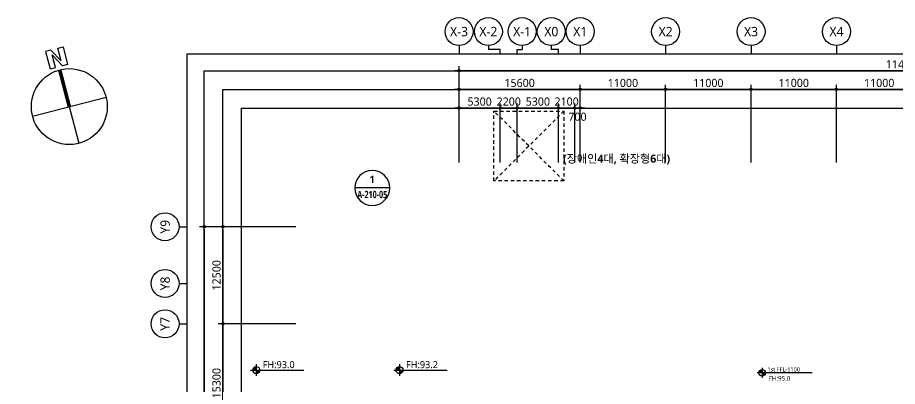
# Model space of a CAD drawing. Header units: millimetres. Extents: x -867282 to 190005487, y -1022614 to 455456909.
# Drawn here: x -867282 to -753998, y -908103 to -860588 of the extents above; entities that cross this region are included whole.
import ezdxf
from ezdxf.enums import TextEntityAlignment as Align

# ---------------------------------------------------------------- set-up
doc = ezdxf.new("R2010")
doc.units = ezdxf.units.MM
doc.header["$LTSCALE"] = 400
doc.header["$MEASUREMENT"] = 0
doc.header["$PDSIZE"] = -10
doc.linetypes.add('HID', pattern=[2, 1.1, -0.9])
doc.layers.get('0').update_dxf_attribs({"linetype": 'CONTINUOUS'})
doc.layers.get('Defpoints').update_dxf_attribs({"color": 153, "linetype": 'CONTINUOUS'})
for name, color, linetype in [('A-ANNO-PONT', 7, 'CONTINUOUS'), ('A-ANNO-SYMB', 7, 'CONTINUOUS'), ('A-ANNO-TEXT1', 7, 'CONTINUOUS'), ('A-ST-AXIS-BUB', 7, 'CONTINUOUS'), ('A-ST-AXIS-DIM', 7, 'CONTINUOUS'), ('AA-MKXS', 3, 'CONTINUOUS'), ('HID', 7, 'HID'), ('X-SEC-종$0$A-ST-AXIS-BUB', 7, 'CONTINUOUS')]:
    doc.layers.add(name, color=color, linetype=linetype)
doc.layers.add('A-XXXX-SYMB', color=7, linetype='CONTINUOUS', lineweight=25)
doc.layers.add('Defpoint', color=161, linetype='CONTINUOUS', plot=False)
doc.styles.add('2020음성 1차', font='')
doc.styles.add('SAMOO', font='romans.shx', dxfattribs={"bigfont": 'whgtxt.shx'})
doc.styles.add('SH_대대리576', font='malgun.ttf')
doc.styles.add('SH_진천_나눔', font='')
doc.styles.get('2020음성 1차').set_extended_font_data('NanumGothic', bold=True)
doc.styles.get('SH_진천_나눔').set_extended_font_data('NanumGothic', bold=True)
doc.dimstyles.new('SHP 600', dxfattribs={"dimscale": 300, "dimtxt": 3.5, "dimasz": 1, "dimexe": 2, "dimexo": 2, "dimgap": 1, "dimtad": 1, "dimdec": 0, "dimzin": 0, "dimdsep": 46, "dimtxsty": 'SH_대대리576', "dimblk": 'DIMDOT', "dimcen": 0.09, "dimclrt": 3, "dimadec": 0, "dimazin": 1, "dimtfac": 1, "dimtdec": 0, "dimtix": 1, "dimtmove": 2, "dimatfit": 0, "dimldrblk": 'DIMDOT', "dimfxl": 1, "dimtolj": 1, "dimtzin": 0, "dimarcsym": 0})

# ---------------------------------------------------------------- blocks, each defined once
blk = doc.blocks.new('DIMDOT')
at = {"color": 0}
blk.add_line((-2, 0), (2, 0), dxfattribs=at)
for radius in [0.5, 0.25]:
    blk.add_circle((0, 0), radius, dxfattribs=at)
blk = doc.blocks.new('*D659')
at = {"layer": 'A-ST-AXIS-DIM', "color": 0, "lineweight": -2, "transparency": 16777216}
for p, q in [((-810441, -879238), (-810441, -866838)), ((-696141, -867438), (-810141, -867438)), ((-695841, -879238), (-695841, -866838))]:
    blk.add_line(p, q, dxfattribs=at)
at = {"layer": 'Defpoints', "color": 0, "transparency": 16777216}
for p in [(-810441, -867438), (-810441, -879838), (-695841, -879838)]:
    blk.add_point(p, dxfattribs=at)
at = {"layer": 'A-ST-AXIS-DIM', "color": 0, "lineweight": -2, "transparency": 16777216, "xscale": 300, "yscale": 300, "zscale": 300, "rotation": 180}
blk.add_blockref('DIMDOT', (-810441, -867438), dxfattribs=at)
at = {"layer": 'A-ST-AXIS-DIM', "color": 0, "lineweight": -2, "transparency": 16777216, "xscale": 300, "yscale": 300, "zscale": 300}
blk.add_blockref('DIMDOT', (-695841, -867438), dxfattribs=at)
at = {"layer": 'A-ST-AXIS-DIM', "color": 3, "transparency": 16777216, "insert": (-753141, -866613), "char_height": 1050, "attachment_point": 5, "style": 'SH_대대리576'}
blk.add_mtext('\\A1;114600', dxfattribs=at)
blk = doc.blocks.new('*D660')
at = {"layer": 'A-ST-AXIS-DIM', "color": 0, "lineweight": -2, "transparency": 16777216}
for p, q in [((-794841, -879238), (-794841, -869238)), ((-784141, -869838), (-794541, -869838)), ((-783841, -879238), (-783841, -869238))]:
    blk.add_line(p, q, dxfattribs=at)
at = {"layer": 'Defpoints', "color": 0, "transparency": 16777216}
for p in [(-794841, -869838), (-794841, -879838), (-783841, -879838)]:
    blk.add_point(p, dxfattribs=at)
at = {"layer": 'A-ST-AXIS-DIM', "color": 0, "lineweight": -2, "transparency": 16777216, "xscale": 300, "yscale": 300, "zscale": 300, "rotation": 180}
blk.add_blockref('DIMDOT', (-794841, -869838), dxfattribs=at)
at = {"layer": 'A-ST-AXIS-DIM', "color": 0, "lineweight": -2, "transparency": 16777216, "xscale": 300, "yscale": 300, "zscale": 300}
blk.add_blockref('DIMDOT', (-783841, -869838), dxfattribs=at)
at = {"layer": 'A-ST-AXIS-DIM', "color": 3, "transparency": 16777216, "insert": (-789341, -869013), "char_height": 1050, "attachment_point": 5, "style": 'SH_대대리576'}
blk.add_mtext('\\A1;11000', dxfattribs=at)
blk = doc.blocks.new('*D661')
at = {"layer": 'A-ST-AXIS-DIM', "color": 0, "lineweight": -2, "transparency": 16777216}
for p, q in [((-783841, -879238), (-783841, -869238)), ((-773141, -869838), (-783541, -869838)), ((-772841, -879238), (-772841, -869238))]:
    blk.add_line(p, q, dxfattribs=at)
at = {"layer": 'Defpoints', "color": 0, "transparency": 16777216}
for p in [(-783841, -869838), (-783841, -879838), (-772841, -879838)]:
    blk.add_point(p, dxfattribs=at)
at = {"layer": 'A-ST-AXIS-DIM', "color": 0, "lineweight": -2, "transparency": 16777216, "xscale": 300, "yscale": 300, "zscale": 300, "rotation": 180}
blk.add_blockref('DIMDOT', (-783841, -869838), dxfattribs=at)
at = {"layer": 'A-ST-AXIS-DIM', "color": 0, "lineweight": -2, "transparency": 16777216, "xscale": 300, "yscale": 300, "zscale": 300}
blk.add_blockref('DIMDOT', (-772841, -869838), dxfattribs=at)
at = {"layer": 'A-ST-AXIS-DIM', "color": 3, "transparency": 16777216, "insert": (-778341, -869013), "char_height": 1050, "attachment_point": 5, "style": 'SH_대대리576'}
blk.add_mtext('\\A1;11000', dxfattribs=at)
blk = doc.blocks.new('*D662')
at = {"layer": 'A-ST-AXIS-DIM', "color": 0, "lineweight": -2, "transparency": 16777216}
for p, q in [((-772841, -879238), (-772841, -869238)), ((-762141, -869838), (-772541, -869838)), ((-761841, -879238), (-761841, -869238))]:
    blk.add_line(p, q, dxfattribs=at)
at = {"layer": 'Defpoints', "color": 0, "transparency": 16777216}
for p in [(-772841, -869838), (-772841, -879838), (-761841, -879838)]:
    blk.add_point(p, dxfattribs=at)
at = {"layer": 'A-ST-AXIS-DIM', "color": 0, "lineweight": -2, "transparency": 16777216, "xscale": 300, "yscale": 300, "zscale": 300, "rotation": 180}
blk.add_blockref('DIMDOT', (-772841, -869838), dxfattribs=at)
at = {"layer": 'A-ST-AXIS-DIM', "color": 0, "lineweight": -2, "transparency": 16777216, "xscale": 300, "yscale": 300, "zscale": 300}
blk.add_blockref('DIMDOT', (-761841, -869838), dxfattribs=at)
at = {"layer": 'A-ST-AXIS-DIM', "color": 3, "transparency": 16777216, "insert": (-767341, -869013), "char_height": 1050, "attachment_point": 5, "style": 'SH_대대리576'}
blk.add_mtext('\\A1;11000', dxfattribs=at)
blk = doc.blocks.new('*D663')
at = {"layer": 'A-ST-AXIS-DIM', "color": 0, "lineweight": -2, "transparency": 16777216}
for p, q in [((-761841, -879238), (-761841, -869238)), ((-751141, -869838), (-761541, -869838)), ((-750841, -879238), (-750841, -869238))]:
    blk.add_line(p, q, dxfattribs=at)
at = {"layer": 'Defpoints', "color": 0, "transparency": 16777216}
for p in [(-761841, -869838), (-761841, -879838), (-750841, -879838)]:
    blk.add_point(p, dxfattribs=at)
at = {"layer": 'A-ST-AXIS-DIM', "color": 0, "lineweight": -2, "transparency": 16777216, "xscale": 300, "yscale": 300, "zscale": 300, "rotation": 180}
blk.add_blockref('DIMDOT', (-761841, -869838), dxfattribs=at)
at = {"layer": 'A-ST-AXIS-DIM', "color": 0, "lineweight": -2, "transparency": 16777216, "xscale": 300, "yscale": 300, "zscale": 300}
blk.add_blockref('DIMDOT', (-750841, -869838), dxfattribs=at)
at = {"layer": 'A-ST-AXIS-DIM', "color": 3, "transparency": 16777216, "insert": (-756341, -869013), "char_height": 1050, "attachment_point": 5, "style": 'SH_대대리576'}
blk.add_mtext('\\A1;11000', dxfattribs=at)
blk = doc.blocks.new('*D669')
at = {"layer": 'A-ST-AXIS-DIM', "color": 0, "lineweight": -2, "transparency": 16777216}
for p, q in [((-810441, -879238), (-810441, -869238)), ((-795141, -869838), (-810141, -869838)), ((-794841, -879238), (-794841, -869238))]:
    blk.add_line(p, q, dxfattribs=at)
at = {"layer": 'Defpoints', "color": 0, "transparency": 16777216}
for p in [(-810441, -869838), (-810441, -879838), (-794841, -879838)]:
    blk.add_point(p, dxfattribs=at)
at = {"layer": 'A-ST-AXIS-DIM', "color": 0, "lineweight": -2, "transparency": 16777216, "xscale": 300, "yscale": 300, "zscale": 300, "rotation": 180}
blk.add_blockref('DIMDOT', (-810441, -869838), dxfattribs=at)
at = {"layer": 'A-ST-AXIS-DIM', "color": 0, "lineweight": -2, "transparency": 16777216, "xscale": 300, "yscale": 300, "zscale": 300}
blk.add_blockref('DIMDOT', (-794841, -869838), dxfattribs=at)
at = {"layer": 'A-ST-AXIS-DIM', "color": 3, "transparency": 16777216, "insert": (-802641, -869013), "char_height": 1050, "attachment_point": 5, "style": 'SH_대대리576'}
blk.add_mtext('\\A1;15600', dxfattribs=at)
blk = doc.blocks.new('*D670')
at = {"layer": 'A-ST-AXIS-DIM', "color": 0, "lineweight": -2, "transparency": 16777216}
for p, q in [((-831441, -887538), (-843841, -887538)), ((-843241, -887838), (-843241, -972038)), ((-831441, -972338), (-843841, -972338))]:
    blk.add_line(p, q, dxfattribs=at)
at = {"layer": 'Defpoints', "color": 0, "transparency": 16777216}
for p in [(-830841, -887538), (-843241, -972338), (-830841, -972338)]:
    blk.add_point(p, dxfattribs=at)
at = {"layer": 'A-ST-AXIS-DIM', "color": 0, "lineweight": -2, "transparency": 16777216, "xscale": 300, "yscale": 300, "zscale": 300}
for p, rotation in [((-843241, -887538), 90), ((-843241, -972338), 270)]:
    blk.add_blockref('DIMDOT', p, dxfattribs=dict(at, rotation=rotation))
at = {"layer": 'A-ST-AXIS-DIM', "color": 3, "transparency": 16777216, "insert": (-844066, -929938), "char_height": 1050, "attachment_point": 5, "rotation": 90, "style": 'SH_대대리576'}
blk.add_mtext('\\A1;84800', dxfattribs=at)
blk = doc.blocks.new('*D676')
at = {"layer": 'A-ST-AXIS-DIM', "color": 0, "lineweight": -2, "transparency": 16777216}
for p, q in [((-831441, -900038), (-841441, -900038)), ((-840841, -900338), (-840841, -915038)), ((-831441, -915338), (-841441, -915338))]:
    blk.add_line(p, q, dxfattribs=at)
at = {"layer": 'Defpoints', "color": 0, "transparency": 16777216}
for p in [(-830841, -900038), (-840841, -915338), (-830841, -915338)]:
    blk.add_point(p, dxfattribs=at)
at = {"layer": 'A-ST-AXIS-DIM', "color": 0, "lineweight": -2, "transparency": 16777216, "xscale": 300, "yscale": 300, "zscale": 300}
for p, rotation in [((-840841, -900038), 90), ((-840841, -915338), 270)]:
    blk.add_blockref('DIMDOT', p, dxfattribs=dict(at, rotation=rotation))
at = {"layer": 'A-ST-AXIS-DIM', "color": 3, "transparency": 16777216, "insert": (-841666, -907688), "char_height": 1050, "attachment_point": 5, "rotation": 90, "style": 'SH_대대리576'}
blk.add_mtext('\\A1;15300', dxfattribs=at)
blk = doc.blocks.new('*D677')
at = {"layer": 'A-ST-AXIS-DIM', "color": 0, "lineweight": -2, "transparency": 16777216}
for p, q in [((-831441, -887538), (-841441, -887538)), ((-840841, -887838), (-840841, -899738)), ((-831441, -900038), (-841441, -900038))]:
    blk.add_line(p, q, dxfattribs=at)
at = {"layer": 'Defpoints', "color": 0, "transparency": 16777216}
for p in [(-830841, -887538), (-840841, -900038), (-830841, -900038)]:
    blk.add_point(p, dxfattribs=at)
at = {"layer": 'A-ST-AXIS-DIM', "color": 0, "lineweight": -2, "transparency": 16777216, "xscale": 300, "yscale": 300, "zscale": 300}
for p, rotation in [((-840841, -887538), 90), ((-840841, -900038), 270)]:
    blk.add_blockref('DIMDOT', p, dxfattribs=dict(at, rotation=rotation))
at = {"layer": 'A-ST-AXIS-DIM', "color": 3, "transparency": 16777216, "insert": (-841666, -893788), "char_height": 1050, "attachment_point": 5, "rotation": 90, "style": 'SH_대대리576'}
blk.add_mtext('\\A1;12500', dxfattribs=at)
blk = doc.blocks.new('A$C2E1A0DD2')
at = {"layer": 'A-ANNO-SYMB'}
h = blk.add_hatch(color=256, dxfattribs=at)
h.paths.add_polyline_path([(750, 1200, 0.4142136), (300, 750), (750, 750)])
h.paths.add_polyline_path([(1200, 750), (750, 750), (750, 300, 0.4142136)])
for p, q in [((750, 1500), (750, 0)), ((0, 750), (1500, 750))]:
    blk.add_line(p, q, dxfattribs=at)
blk.add_circle((750, 750), 450, dxfattribs=at)
blk = doc.blocks.new('A$C19A65A13')
at = {"layer": 'A-XXXX-SYMB'}
blk.add_line((1500, 750), (6891, 750), dxfattribs=at)
blk.add_blockref('A$C2E1A0DD2', (0, 0), dxfattribs=at)
blk = doc.blocks.new('dr-sy-018-D-M')
at = {"layer": 'A-ANNO-SYMB'}
for p, q in [((-1, 16.4), (-2.5, 16.4)), ((-2.5, 16.4), (-2.5, 11.4)), ((-1, 16.4), (1, 12.8)), ((-1, 15.09), (1.05, 11.4)), ((-1, 11.4), (-1, 15.09)), ((1, 12.8), (1, 16.4)), ((1, 16.4), (2.5, 16.4)), ((2.5, 16.4), (2.5, 11.4)), ((-2.5, 11.4), (-1, 11.4)), ((2.5, 11.4), (1.05, 11.4)), ((-10.5, 0), (10.5, 0)), ((0, 0), (0, -10.5))]:
    blk.add_line(p, q, dxfattribs=at)
at = {"layer": 'A-ANNO-SYMB', "const_width": 1}
blk.add_lwpolyline([(0, 10.5), (0, 0)], dxfattribs=at)
at = {"layer": 'A-ANNO-SYMB'}
blk.add_circle((0, 0), 10.5, dxfattribs=at)
blk = doc.blocks.new('G$CBA52A250')
at = {"layer": 'A-ST-AXIS-BUB'}
for p, q in [((1177, 0), (1177, 525)), ((1177, 525), (1800, 525)), ((1800, 1050), (1800, 525))]:
    blk.add_line(p, q, dxfattribs=at)
blk.add_circle((1800, 2850), 1800, dxfattribs=at)
blk = doc.blocks.new('A-ST-AXIS-BUB-1')
at = {"layer": 'A-ST-AXIS-BUB'}
blk.add_line((0, 350), (0, 0), dxfattribs=at)
blk.add_circle((0, 950), 600, dxfattribs=at)
blk = doc.blocks.new('A-ST-AXIS-BUB-2')
at = {"layer": 'X-SEC-종$0$A-ST-AXIS-BUB'}
blk.add_line((1800, 1050, -103000), (1800, 525, -103000), dxfattribs=at)
at = {"layer": 'X-SEC-종$0$A-ST-AXIS-BUB', "elevation": -103000}
blk.add_lwpolyline([(3323, 0), (3323, 525), (1800, 525)], dxfattribs=at)
at = {"layer": 'X-SEC-종$0$A-ST-AXIS-BUB'}
blk.add_circle((1800, 2850, -103000), 1800, dxfattribs=at)
blk = doc.blocks.new('G$C1D72D447')
at = {"layer": 'X-SEC-종$0$A-ST-AXIS-BUB'}
blk.add_line((1800, 1050, -103000), (1800, 525, -103000), dxfattribs=at)
at = {"layer": 'X-SEC-종$0$A-ST-AXIS-BUB', "elevation": -103000}
blk.add_lwpolyline([(2723, 0), (2723, 525), (1800, 525)], dxfattribs=at)
at = {"layer": 'X-SEC-종$0$A-ST-AXIS-BUB'}
blk.add_circle((1800, 2850, -103000), 1800, dxfattribs=at)
blk = doc.blocks.new('*U392')
at = {"layer": 'AA-MKXS', "color": 3, "linetype": 'Continuous', "ltscale": 5}
blk.add_line((-5.999976, 0), (5.999976, 0), dxfattribs=at)
blk.add_circle((0, 0), 5.999976, dxfattribs=at)
at = {"layer": 'AA-MKXS', "style": 'SAMOO', "width": 0.85}
blk.add_attdef('ViewNUM', text='', height=2.5, dxfattribs=at).set_placement((0, 1), align=Align.BOTTOM_CENTER)
blk.add_attdef('SheetNUM', text='', height=2.5, dxfattribs=at).set_placement((0, -1), align=Align.TOP_CENTER)
blk = doc.blocks.new('G$CE9562CCE')
at = {"layer": 'A-ANNO-PONT'}
for points in [[(1814, 2981, 0.4142136), (648, 1814), (1814, 1814)], [(1814, 648, 0.4142136), (2981, 1814), (1814, 1814)]]:
    blk.add_hatch(color=256, dxfattribs=at).paths.add_polyline_path(points)
for p, q in [((1814, 3629), (1814, 0)), ((19728, 1814), (0, 1814))]:
    blk.add_line(p, q, dxfattribs=at)
blk.add_circle((1814, 1814), 1166, dxfattribs=at)
at = {"style": 'SH_대대리576'}
blk.add_attdef('레벨', (3696, 2314), '', height=1500, dxfattribs=at)
blk = doc.blocks.new('*D711')
at = {"layer": 'A-ST-AXIS-DIM', "color": 0, "lineweight": -2, "transparency": 16777216}
for p, q in [((-810441, -879238), (-810441, -871638)), ((-805441, -872238), (-810141, -872238)), ((-805141, -879238), (-805141, -871638))]:
    blk.add_line(p, q, dxfattribs=at)
at = {"layer": 'Defpoints', "color": 0, "transparency": 16777216}
for p in [(-810441, -872238), (-810441, -879838), (-805141, -879838)]:
    blk.add_point(p, dxfattribs=at)
at = {"layer": 'A-ST-AXIS-DIM', "color": 0, "lineweight": -2, "transparency": 16777216, "xscale": 300, "yscale": 300, "zscale": 300, "rotation": 180}
blk.add_blockref('DIMDOT', (-810441, -872238), dxfattribs=at)
at = {"layer": 'A-ST-AXIS-DIM', "color": 0, "lineweight": -2, "transparency": 16777216, "xscale": 300, "yscale": 300, "zscale": 300}
blk.add_blockref('DIMDOT', (-805141, -872238), dxfattribs=at)
at = {"layer": 'A-ST-AXIS-DIM', "color": 3, "transparency": 16777216, "insert": (-807791, -871413), "char_height": 1050, "attachment_point": 5, "style": 'SH_대대리576'}
blk.add_mtext('\\A1;5300', dxfattribs=at)
blk = doc.blocks.new('*D712')
at = {"layer": 'A-ST-AXIS-DIM', "color": 0, "lineweight": -2, "transparency": 16777216}
for p, q in [((-805441, -872238), (-805741, -872238)), ((-805141, -879238), (-805141, -871638)), ((-802941, -872238), (-805141, -872238)), ((-802941, -879238), (-802941, -871638)), ((-802641, -872238), (-802341, -872238))]:
    blk.add_line(p, q, dxfattribs=at)
at = {"layer": 'Defpoints', "color": 0, "transparency": 16777216}
for p in [(-805141, -872238), (-805141, -879838), (-802941, -879838)]:
    blk.add_point(p, dxfattribs=at)
at = {"layer": 'A-ST-AXIS-DIM', "color": 0, "lineweight": -2, "transparency": 16777216, "xscale": 300, "yscale": 300, "zscale": 300}
blk.add_blockref('DIMDOT', (-805141, -872238), dxfattribs=at)
at = {"layer": 'A-ST-AXIS-DIM', "color": 0, "lineweight": -2, "transparency": 16777216, "xscale": 300, "yscale": 300, "zscale": 300, "rotation": 180}
blk.add_blockref('DIMDOT', (-802941, -872238), dxfattribs=at)
at = {"layer": 'A-ST-AXIS-DIM', "color": 3, "transparency": 16777216, "insert": (-804041, -871413), "char_height": 1050, "attachment_point": 5, "style": 'SH_대대리576'}
blk.add_mtext('\\A1;2200', dxfattribs=at)
blk = doc.blocks.new('*D713')
at = {"layer": 'A-ST-AXIS-DIM', "color": 0, "lineweight": -2, "transparency": 16777216}
for p, q in [((-797941, -872238), (-798241, -872238)), ((-797641, -879238), (-797641, -871638)), ((-795541, -872238), (-797641, -872238)), ((-795541, -879238), (-795541, -871638)), ((-795241, -872238), (-794941, -872238))]:
    blk.add_line(p, q, dxfattribs=at)
at = {"layer": 'Defpoints', "color": 0, "transparency": 16777216}
for p in [(-797641, -872238), (-797641, -879838), (-795541, -879838)]:
    blk.add_point(p, dxfattribs=at)
at = {"layer": 'A-ST-AXIS-DIM', "color": 0, "lineweight": -2, "transparency": 16777216, "xscale": 300, "yscale": 300, "zscale": 300}
blk.add_blockref('DIMDOT', (-797641, -872238), dxfattribs=at)
at = {"layer": 'A-ST-AXIS-DIM', "color": 0, "lineweight": -2, "transparency": 16777216, "xscale": 300, "yscale": 300, "zscale": 300, "rotation": 180}
blk.add_blockref('DIMDOT', (-795541, -872238), dxfattribs=at)
at = {"layer": 'A-ST-AXIS-DIM', "color": 3, "transparency": 16777216, "insert": (-796591, -871413), "char_height": 1050, "attachment_point": 5, "style": 'SH_대대리576'}
blk.add_mtext('\\A1;2100', dxfattribs=at)
blk = doc.blocks.new('*D714')
at = {"layer": 'A-ST-AXIS-DIM', "color": 0, "lineweight": -2, "transparency": 16777216}
for p, q in [((-802941, -879238), (-802941, -871638)), ((-797941, -872238), (-802641, -872238)), ((-797641, -879238), (-797641, -871638))]:
    blk.add_line(p, q, dxfattribs=at)
at = {"layer": 'Defpoints', "color": 0, "transparency": 16777216}
for p in [(-802941, -872238), (-802941, -879838), (-797641, -879838)]:
    blk.add_point(p, dxfattribs=at)
at = {"layer": 'A-ST-AXIS-DIM', "color": 0, "lineweight": -2, "transparency": 16777216, "xscale": 300, "yscale": 300, "zscale": 300, "rotation": 180}
blk.add_blockref('DIMDOT', (-802941, -872238), dxfattribs=at)
at = {"layer": 'A-ST-AXIS-DIM', "color": 0, "lineweight": -2, "transparency": 16777216, "xscale": 300, "yscale": 300, "zscale": 300}
blk.add_blockref('DIMDOT', (-797641, -872238), dxfattribs=at)
at = {"layer": 'A-ST-AXIS-DIM', "color": 3, "transparency": 16777216, "insert": (-800291, -871413), "char_height": 1050, "attachment_point": 5, "style": 'SH_대대리576'}
blk.add_mtext('\\A1;5300', dxfattribs=at)
blk = doc.blocks.new('*D715')
at = {"layer": 'A-ST-AXIS-DIM', "color": 0, "lineweight": -2, "transparency": 16777216}
for p, q in [((-795841, -872238), (-796141, -872238)), ((-795541, -879238), (-795541, -871638)), ((-795541, -872238), (-794841, -872238)), ((-794841, -879238), (-794841, -871638)), ((-794541, -872238), (-794241, -872238))]:
    blk.add_line(p, q, dxfattribs=at)
at = {"layer": 'Defpoints', "color": 0, "transparency": 16777216}
for p in [(-794841, -872238), (-795541, -879838), (-794841, -879838)]:
    blk.add_point(p, dxfattribs=at)
at = {"layer": 'A-ST-AXIS-DIM', "color": 0, "lineweight": -2, "transparency": 16777216, "xscale": 300, "yscale": 300, "zscale": 300}
blk.add_blockref('DIMDOT', (-795541, -872238), dxfattribs=at)
at = {"layer": 'A-ST-AXIS-DIM', "color": 0, "lineweight": -2, "transparency": 16777216, "xscale": 300, "yscale": 300, "zscale": 300, "rotation": 180}
blk.add_blockref('DIMDOT', (-794841, -872238), dxfattribs=at)
at = {"layer": 'A-ST-AXIS-DIM', "color": 3, "transparency": 16777216, "insert": (-795191, -873363), "char_height": 1050, "attachment_point": 5, "style": 'SH_대대리576'}
blk.add_mtext('\\A1;700', dxfattribs=at)

msp = doc.modelspace()

# ---------------------------------------------------------------- linework, layer by layer
at = {"layer": 'Defpoint'}
for points in [[(-674241.2, -993809.8), (-845441.2, -993809.8), (-845441.2, -865238.3), (-674241.2, -865238.3)], [(-676441.2, -991609.8), (-843241.2, -991609.8), (-843241.2, -867438.3), (-676441.2, -867438.3)], [(-678841.2, -989209.8), (-840841.2, -989209.8), (-840841.2, -869838.3), (-678841.2, -869838.3)], [(-681241.2, -986809.8), (-838441.2, -986809.8), (-838441.2, -872238.3), (-681241.2, -872238.3)]]:
    msp.add_lwpolyline(points, close=True, dxfattribs=at)
at = {"layer": 'HID'}
for p, q in [((-796941.2, -881638.3), (-805941.2, -872638.3)), ((-796941.2, -872638.3), (-805941.2, -881638.3))]:
    msp.add_line(p, q, dxfattribs=at)
msp.add_lwpolyline([(-805941.2, -872638.3), (-796941.2, -872638.3), (-796941.2, -881638.3), (-805941.2, -881638.3)], close=True, dxfattribs=at)

# ---------------------------------------------------------------- block references
for name, p in [('G$CBA52A250', (-804118.3, -865238.3)), ('A$C19A65A13', (-837306.9, -906754.3)), ('A$C19A65A13', (-818856, -906754.3))]:
    msp.add_blockref(name, p)
at = {"xscale": 465.6960000000489, "yscale": 465.6960000000489, "zscale": 465.6960000000489, "rotation": 14.62512501076412}
msp.add_blockref('dr-sy-018-D-M', (-860623, -872054.7), dxfattribs=at)
ref = msp.add_blockref('*U392', (-821617.6, -882536.6), dxfattribs=dict(xscale=-375.0015000059622, yscale=375.0015000059622, zscale=375.0015000059622))
ref.add_attrib('SheetNUM', 'A-210-05', dxfattribs={"layer": 'AA-MKXS', "height": 937.5, "style": '2020음성 1차', "width": 0.7}).set_placement((-821617.6, -882911.6), align=Align.TOP_CENTER)
ref.add_attrib('ViewNUM', '1', dxfattribs={"layer": 'AA-MKXS', "height": 937.5, "style": '2020음성 1차'}).set_placement((-821617.6, -882161.6), align=Align.BOTTOM_CENTER)
at = {"xscale": 0.36, "yscale": 0.36, "zscale": 0.36}
msp.add_blockref('G$CE9562CCE', (-772071, -907017.1), dxfattribs=at).add_auto_attribs({'레벨': '1st FFL-1100'})
at = {"layer": 'A-ST-AXIS-BUB', "xscale": 3, "yscale": 3, "zscale": 3}
for p in [(-810441.2, -865238.3), (-794841.2, -865238.3), (-783841.2, -865238.3), (-772841.2, -865238.3), (-761841.2, -865238.3)]:
    msp.add_blockref('A-ST-AXIS-BUB-1', p, dxfattribs=at)
at = {"layer": 'A-ST-AXIS-BUB'}
for name, p in [('A-ST-AXIS-BUB-2', (-808464.1, -865238.3)), ('G$C1D72D447', (-800364.1, -865238.3))]:
    msp.add_blockref(name, p, dxfattribs=at)
at = {"layer": 'A-ST-AXIS-BUB', "xscale": 3, "yscale": 3, "zscale": 3, "rotation": 90}
for p in [(-845441.2, -887538.3), (-845441.2, -894838.3), (-845441.2, -900038.3)]:
    msp.add_blockref('A-ST-AXIS-BUB-1', p, dxfattribs=at)

# ---------------------------------------------------------------- texts
at = {"color": 1, "style": 'SH_대대리576'}
for s, height, p in [('FH:93.0', 900, (-835725.5, -905298.4)), ('FH:93.2', 900, (-817274.6, -905298.4)), ('FH:95.0', 600, (-770586.5, -907069.8))]:
    msp.add_text(s, height=height, dxfattribs=at).set_placement(p, align=Align.MIDDLE_LEFT)
at = {"layer": 'A-ANNO-TEXT1', "style": 'SH_대대리576'}
for s, p in [('X-3', (-810441.2, -862388.3)), ('X-2', (-806664.1, -862388.3)), ('X-1', (-802318.3, -862388.3)), ('X0', (-798564.1, -862388.3)), ('X1', (-794841.2, -862388.3)), ('X2', (-783841.2, -862388.3)), ('X3', (-772841.2, -862388.3)), ('X4', (-761841.2, -862388.3))]:
    msp.add_text(s, height=1200, dxfattribs=at).set_placement(p, align=Align.MIDDLE_CENTER)
at = {"layer": 'A-ANNO-TEXT1', "style": 'SH_진천_나눔'}
msp.add_text('(장애인4대, 확장형6대)', height=1050, dxfattribs=at).set_placement((-790153.3, -878790.2), align=Align.MIDDLE)
at = {"layer": 'A-ANNO-TEXT1', "style": 'SH_대대리576'}
for s, p in [('Y9', (-848291.2, -887538.3)), ('Y8', (-848291.2, -894838.3)), ('Y7', (-848291.2, -900038.3))]:
    msp.add_text(s, height=1200, rotation=90, dxfattribs=at).set_placement(p, align=Align.MIDDLE_CENTER)

# ---------------------------------------------------------------- dimensions: what is measured, and where the dimension line sits
at = {"layer": 'A-ST-AXIS-DIM'}
for base, p1, p2, picture, middle in [((-810441.2, -867438.3), (-695841.2, -879838.3), (-810441.2, -879838.3), '*D659', (-753141.2, -866613.3)), ((-810441.2, -869838.3), (-794841.2, -879838.3), (-810441.2, -879838.3), '*D669', (-802641.2, -869013.3)), ((-794841.2, -869838.3), (-783841.2, -879838.3), (-794841.2, -879838.3), '*D660', (-789341.2, -869013.3)), ((-783841.2, -869838.3), (-772841.2, -879838.3), (-783841.2, -879838.3), '*D661', (-778341.2, -869013.3)), ((-772841.2, -869838.3), (-761841.2, -879838.3), (-772841.2, -879838.3), '*D662', (-767341.2, -869013.3)), ((-761841.2, -869838.3), (-750841.2, -879838.3), (-761841.2, -879838.3), '*D663', (-756341.2, -869013.3)), ((-810441.2, -872238.3), (-805141.2, -879838.3), (-810441.2, -879838.3), '*D711', (-807791.2, -871413.3)), ((-805141.2, -872238.3), (-802941.2, -879838.3), (-805141.2, -879838.3), '*D712', (-804041.2, -871413.3)), ((-802941.2, -872238.3), (-797641.2, -879838.3), (-802941.2, -879838.3), '*D714', (-800291.2, -871413.3)), ((-797641.2, -872238.3), (-795541.2, -879838.3), (-797641.2, -879838.3), '*D713', (-796591.2, -871413.3))]:
    dim = msp.add_linear_dim(base=base, p1=p1, p2=p2, dimstyle='SHP 600', dxfattribs=at)
    dim.commit()
    dim.dimension.update_dxf_attribs({"geometry": picture, "text_midpoint": middle})
dim = msp.add_linear_dim(base=(-794841.2, -872238.3), p1=(-795541.2, -879838.3), p2=(-794841.2, -879838.3), angle=180, dimstyle='SHP 600', dxfattribs=at)
dim.commit()
dim.dimension.update_dxf_attribs({"geometry": '*D715', "text_midpoint": (-795191.2, -873362.6), "dimtype": 160})
for base, p1, p2, picture, middle in [((-843241.2, -972338.3), (-830841.2, -887538.3), (-830841.2, -972338.3), '*D670', (-844066.2, -929938.3)), ((-840841.2, -900038.3), (-830841.2, -887538.3), (-830841.2, -900038.3), '*D677', (-841666.2, -893788.3)), ((-840841.2, -915338.3), (-830841.2, -900038.3), (-830841.2, -915338.3), '*D676', (-841666.2, -907688.3))]:
    dim = msp.add_linear_dim(base=base, p1=p1, p2=p2, angle=90, dimstyle='SHP 600', dxfattribs=at)
    dim.commit()
    dim.dimension.update_dxf_attribs({"geometry": picture, "text_midpoint": middle})

doc.saveas('drawing.dxf')
